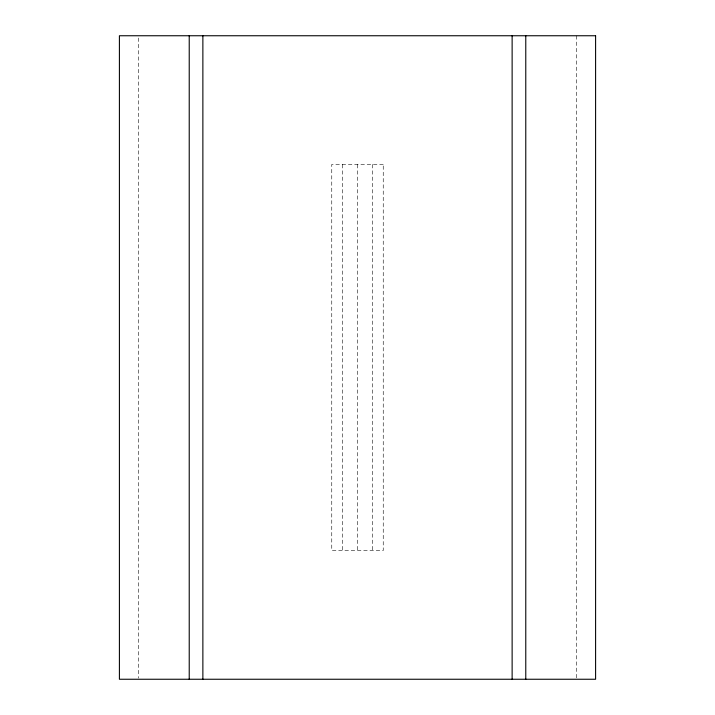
<?xml version="1.0" encoding="UTF-8"?>
<svg xmlns="http://www.w3.org/2000/svg" width="715" height="715" viewBox="0 0 715 715"><rect width="100%" height="100%" fill="white"/><g stroke="black" fill="none" stroke-linecap="round" stroke-linejoin="round"><path stroke-width="0.54" stroke-dasharray="3.58 2.68" d="M576.29 35.75L576.29 678.133M372.452 164.45L372.452 550.55M357.5 164.45L357.5 550.55M342.548 164.45L342.548 550.55M138.71 37.984L138.71 678.133M383.24 164.45L331.76 164.45L331.76 550.55L383.24 550.55L383.24 164.45"/><path stroke-width="1.07" d="M525.775 35.75L525.775 679.25M512.128 35.75L512.128 679.25M202.872 35.75L202.872 679.25M189.225 35.75L189.225 679.25M595.595 35.75L119.405 35.75L119.405 679.25L595.595 679.25L595.595 35.75"/></g></svg>
